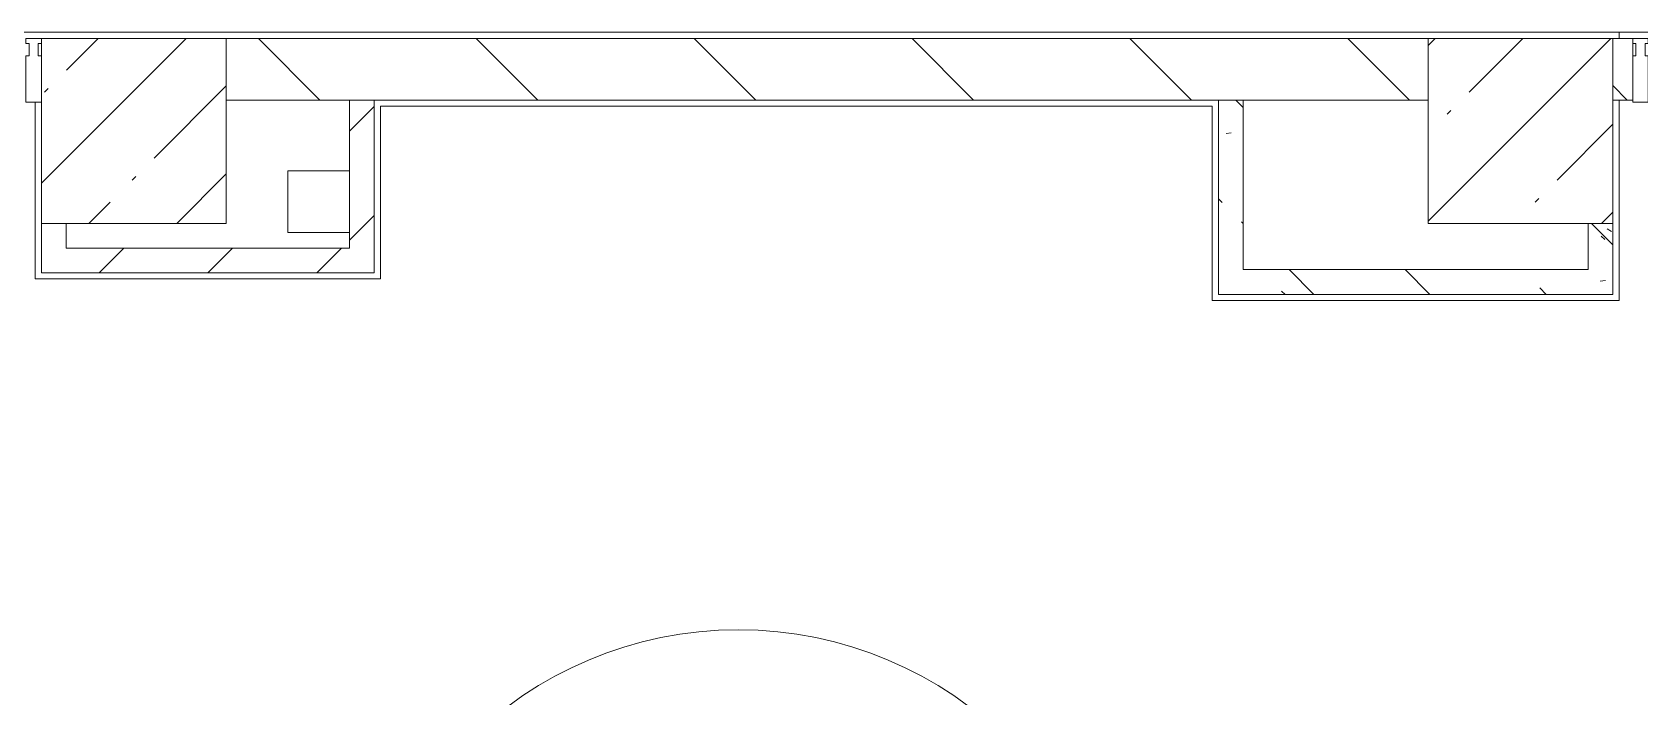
# Model space of a CAD drawing. Header units: millimetres. Extents: x 3991 to 282775, y -8553 to 29560.
# Drawn here: x 156445 to 161663, y 5765 to 7920 of the extents above; entities that cross this region are included whole.
import ezdxf

# ---------------------------------------------------------------- set-up
doc = ezdxf.new("R2010")
doc.units = ezdxf.units.MM
for name, color, linetype, lineweight in [('A-AREA-IDEN', 7, 'Continuous', 9), ('A-GLAZ-CWMG-2', 7, 'Continuous', 5), ('A-WALL', 7, 'Continuous', 9), ('I-WALL-3', 7, 'Continuous', 5), ('S-COLS', 7, 'Continuous', 5)]:
    doc.layers.add(name, color=color, linetype=linetype, lineweight=lineweight)
doc.layers.add('A-FLOR-1', color=7, linetype='Continuous', lineweight=5, true_color=0xaaaaaa)
doc.layers.add('I-WALL-4', color=7, linetype='Continuous', lineweight=5, true_color=0x787878)
pattern_1 = [(45, (148815.1, 0), (-176.7767, 176.7767), [])]
pattern_2 = [(135, (148815.1, 0), (-353.553, -353.553), [])]
pattern_3 = [(135, (148815.1, 0), (-377.17, -377.17), [533.4, -88.9, 17.78, -88.9]), (135, (148815.1, 376.94), (-377.17, -377.17), []), (50, (148815.1, 0), (637.645, -55.787), [66.675, -733.425]), (355, (148815.1, 0), (-123.35, 668.7), [53.34, -586.74]), (100.451, (148868.2, -4.65), (514.3, 612.908), [56.665, -623.315]), (46.184, (148815.1, 177.8), (948.776, -147.15), [100.01, -1100.137]), (96.636, (148894.15, 165.5), (830.91, 865.997), [85, -934.973]), (351.184, (148815.1, 177.8), (830.92, 865.99), [80.01, -880.11]), (21, (148904, 133.35), (530.65, -357.928), [66.675, -733.425]), (326, (148904, 133.35), (216.308, 644.658), [53.34, -586.74]), (71.451, (148948.2, 103.5), (746.96, 286.724), [56.665, -623.315]), (37.5, (148815.09, 0), (10.8105, 295.9426), [16.764, -562.864, 16.764, -578.866, -588.962]), (37.5, (148815.09, 0), (10.8105, 295.9426), [-1175.258, 16.764, -572.198]), (7.5, (148815.1, 0), (233.869, 350.632), [16.764, -322.834, 16.764, -549.529, -224.472]), (7.5, (148815.1, 0), (233.869, 350.632), [-905.891, 16.764, -207.708]), (327.5, (148616.84, 0), (474.568, -20.0513), [16.764, -205.486, 16.764, -676.656, -920.115]), (327.5, (148616.84, 0), (474.568, -20.0513), [-915.67, 16.764, -903.351]), (317.5, (148527.94, 0), (518.452, 88.993), [16.764, -272.161, 16.764, -443.738, -653.415]), (317.5, (148527.94, 0), (518.452, 88.993), [-749.427, 16.764, -636.65])]

# ---------------------------------------------------------------- blocks, each defined once
blk = doc.blocks.new('BSC_Колонна _Прямоугольная - 600х600-V219-Общий план 1 этажа с размещением фрагментов 1_1-1_9')
at = {"layer": 'S-COLS'}
h = blk.add_hatch(dxfattribs=at)
h.set_pattern_fill('FP_167', color=256, style=0, pattern_type=2)
h.set_pattern_definition([(45, (-7960, -7600), (-285.123, 285.123), []), (45, (-7674.88, -7600), (-285.123, 285.123), [504.031, -100.806, 16.764, -84.042])])
h.paths.add_polyline_path([(-300, -300), (300, -300), (300, 300), (-300, 300), (-300, 93)])
for p, q in [((300, 300), (-300, 300)), ((-300, 300), (-300, -300)), ((300, -300), (300, 300)), ((-300, -300), (300, -300))]:
    blk.add_line(p, q, dxfattribs=at)
blk = doc.blocks.new('BSC_Колонна _Прямоугольная - 600х600-20441433-Общий план 1 этажа с размещением фрагментов 1_1-1_9')
at = {"layer": 'S-COLS'}
h = blk.add_hatch(dxfattribs=at)
h.set_pattern_fill('FP_182', color=256, style=0, pattern_type=2)
h.set_pattern_definition([(45, (-12460, -7600), (-285.123, 285.123), []), (45, (-12174.88, -7600), (-285.123, 285.123), [504.031, -100.806, 16.764, -84.042])])
h.paths.add_polyline_path([(-300, -300), (300, -300), (300, 300), (-300, 300), (-300, -164.8)])
for p, q in [((300, 300), (-300, 300)), ((-300, 300), (-300, -300)), ((300, -300), (300, 300)), ((-300, -300), (300, -300))]:
    blk.add_line(p, q, dxfattribs=at)
blk = doc.blocks.new('Прямоугольный импост - Импост структурный с накладкой - 190мм-32633541-Общий план 1 этажа с размещением фрагментов 1_1-1_9')
at = {"layer": 'A-GLAZ-CWMG-2'}
for p, q in [((0, 17), (-50, 17)), ((-50, 17), (-50, 0)), ((-50, 0), (-40, 0)), ((-40, 0), (-40, -40)), ((-10, -40), (-10, 0)), ((-10, 0), (0, 0)), ((-40, -40), (-50, -40)), ((-50, -40), (-50, -190)), ((0, -40), (-10, -40)), ((-50, -190), (0, -190))]:
    blk.add_line(p, q, dxfattribs=at)
blk = doc.blocks.new('Прямоугольный импост - Импост структурный с накладкой - 190мм-33226183-Общий план 1 этажа с размещением фрагментов 1_1-1_9')
at = {"layer": 'A-GLAZ-CWMG-2'}
for p, q in [((0, 190), (-50, 190)), ((-50, 190), (-50, 40)), ((0, 40), (0, 190)), ((-50, 40), (-40, 40)), ((-40, 0), (-50, 0)), ((-50, 0), (-50, -17)), ((-40, 40), (-40, 0)), ((-10, 0), (-10, 40)), ((-10, 40), (0, 40)), ((0, 0), (-10, 0)), ((0, -17), (0, 0)), ((-50, -17), (0, -17))]:
    blk.add_line(p, q, dxfattribs=at)
blk = doc.blocks.new('Марка_Помещения - Номер-25198446-Общий план 1 этажа с размещением фрагментов 1_1-1_9')
at = {"layer": 'A-AREA-IDEN'}
for start, end in [(360, 180), (180, 360)]:
    blk.add_arc((0, 0), 2.5, start, end, dxfattribs=at)

msp = doc.modelspace()

# ---------------------------------------------------------------- hatches: boundary and pattern name
at = {"layer": 'I-WALL-3'}
h = msp.add_hatch(dxfattribs=at)
h.set_pattern_fill('FP_72', color=256, style=0, pattern_type=2)
h.set_pattern_definition(pattern_2)
h.paths.add_polyline_path([(157534.3, 7700), (160975.1, 7700), (160975.1, 7900), (157075.1, 7900), (157075.1, 7700), (157475.1, 7700)])
h = msp.add_hatch(dxfattribs=at)
h.set_pattern_fill('FP_72', color=256, style=0, pattern_type=2)
h.set_pattern_definition(pattern_2)
h.paths.add_polyline_path([(161575.1, 7700), (161640.1, 7700), (161640.1, 7900), (161575.1, 7900)])
h.paths.add_polyline_path([(165475.1, 7700), (165475.1, 7900), (164645.1, 7900), (164645.1, 7700), (165351.2, 7700)])
h.paths.add_polyline_path([(163365.1, 7700), (163545.1, 7700), (163545.1, 7900), (163080.1, 7894.4), (163080.1, 7700), (163345.1, 7700)])
h = msp.add_hatch(dxfattribs=at)
h.set_pattern_fill('FP_71', color=256, style=0, pattern_type=2)
h.set_pattern_definition(pattern_1)
h.paths.add_polyline_path([(157555.1, 7140), (157555.1, 7700), (157475.1, 7700), (157475.1, 7140)])
h = msp.add_hatch(dxfattribs=at)
h.set_pattern_fill('FP_71', color=256, style=0, pattern_type=2)
h.set_pattern_definition(pattern_1)
h.paths.add_polyline_path([(156475.1, 7140), (157475.1, 7140), (157475.1, 7220), (156475.1, 7220), (156475.1, 7140.2)])
at = {"layer": 'I-WALL-4'}
h = msp.add_hatch(dxfattribs=at)
h.set_pattern_fill('FP_86', color=256, style=0, pattern_type=2)
h.set_pattern_definition(pattern_3)
h.paths.add_polyline_path([(160295.1, 7150), (160375.1, 7150), (160375.1, 7700), (160295.1, 7700), (160295.1, 7271.5)])
h = msp.add_hatch(dxfattribs=at)
h.set_pattern_fill('FP_86', color=256, style=0, pattern_type=2)
h.set_pattern_definition(pattern_3)
h.paths.add_polyline_path([(161575.1, 7070), (161575.1, 7300), (161495.1, 7300), (161495.1, 7070)])
h = msp.add_hatch(dxfattribs=at)
h.set_pattern_fill('FP_86', color=256, style=0, pattern_type=2)
h.set_pattern_definition(pattern_3)
h.paths.add_polyline_path([(160464.7, 7070), (161495.1, 7070), (161495.1, 7150), (160295.1, 7150), (160295.1, 7070)])

# ---------------------------------------------------------------- linework, layer by layer
at = {"layer": 'A-FLOR-1'}
for p, q in [((151808.3, 7920), (164555.1, 7920)), ((161595.1, 7920), (161595.1, 7900)), ((156455.1, 7120), (156455.1, 7693)), ((160275.1, 7680), (157575.1, 7680)), ((157575.1, 7680), (157575.1, 7120)), ((160275.1, 7050), (160275.1, 7680)), ((161595.1, 7700), (161595.1, 7050)), ((157275.1, 7470), (157475.1, 7470)), ((157275.1, 7270), (157275.1, 7470)), ((157475.1, 7270), (157275.1, 7270)), ((157575.1, 7120), (156455.1, 7120)), ((161595.1, 7050), (160275.1, 7050))]:
    msp.add_line(p, q, dxfattribs=at)
at = {"layer": 'A-WALL'}
for p, q in [((157555.1, 7700), (157475.1, 7700)), ((160375.1, 7700), (160295.1, 7700))]:
    msp.add_line(p, q, dxfattribs=at)
at = {"layer": 'I-WALL-3'}
for p, q in [((160975.1, 7900), (157075.1, 7900)), ((161640.1, 7900), (161575.1, 7900)), ((161640.1, 7700), (161640.1, 7900)), ((157075.1, 7700), (157475.1, 7700)), ((157475.1, 7700), (157475.1, 7220)), ((157555.1, 7140), (157555.1, 7700)), ((157555.1, 7700), (160295.1, 7700)), ((160295.1, 7700), (160295.1, 7070)), ((160375.1, 7700), (160975.1, 7700)), ((160375.1, 7150), (160375.1, 7700)), ((161575.1, 7700), (161640.1, 7700)), ((156475.1, 7300), (156475.1, 7140)), ((156555.1, 7220), (156555.1, 7300)), ((161495.1, 7300), (161495.1, 7150)), ((161575.1, 7070), (161575.1, 7300)), ((157475.1, 7220), (156555.1, 7220)), ((161495.1, 7150), (160375.1, 7150)), ((156475.1, 7140), (157555.1, 7140)), ((160295.1, 7070), (161575.1, 7070))]:
    msp.add_line(p, q, dxfattribs=at)

# ---------------------------------------------------------------- block references
at = {"layer": 'A-AREA-IDEN', "xscale": 499.9999999999995, "yscale": 499.9999999999995, "zscale": 499.9999999999995}
msp.add_blockref('Марка_Помещения - Номер-25198446-Общий план 1 этажа с размещением фрагментов 1_1-1_9', (158736.9, 4732.3), dxfattribs=at)
at = {"layer": 'A-GLAZ-CWMG-2'}
msp.add_blockref('Прямоугольный импост - Импост структурный с накладкой - 190мм-32633541-Общий план 1 этажа с размещением фрагментов 1_1-1_9', (156475.1, 7883), dxfattribs=at)
at = {"layer": 'A-GLAZ-CWMG-2', "rotation": 180}
msp.add_blockref('Прямоугольный импост - Импост структурный с накладкой - 190мм-33226183-Общий план 1 этажа с размещением фрагментов 1_1-1_9', (161640.1, 7883), dxfattribs=at)
at = {"layer": 'S-COLS'}
for name, p in [('BSC_Колонна _Прямоугольная - 600х600-V219-Общий план 1 этажа с размещением фрагментов 1_1-1_9', (156775.1, 7600)), ('BSC_Колонна _Прямоугольная - 600х600-20441433-Общий план 1 этажа с размещением фрагментов 1_1-1_9', (161275.1, 7600))]:
    msp.add_blockref(name, p, dxfattribs=at)

doc.saveas('drawing.dxf')
